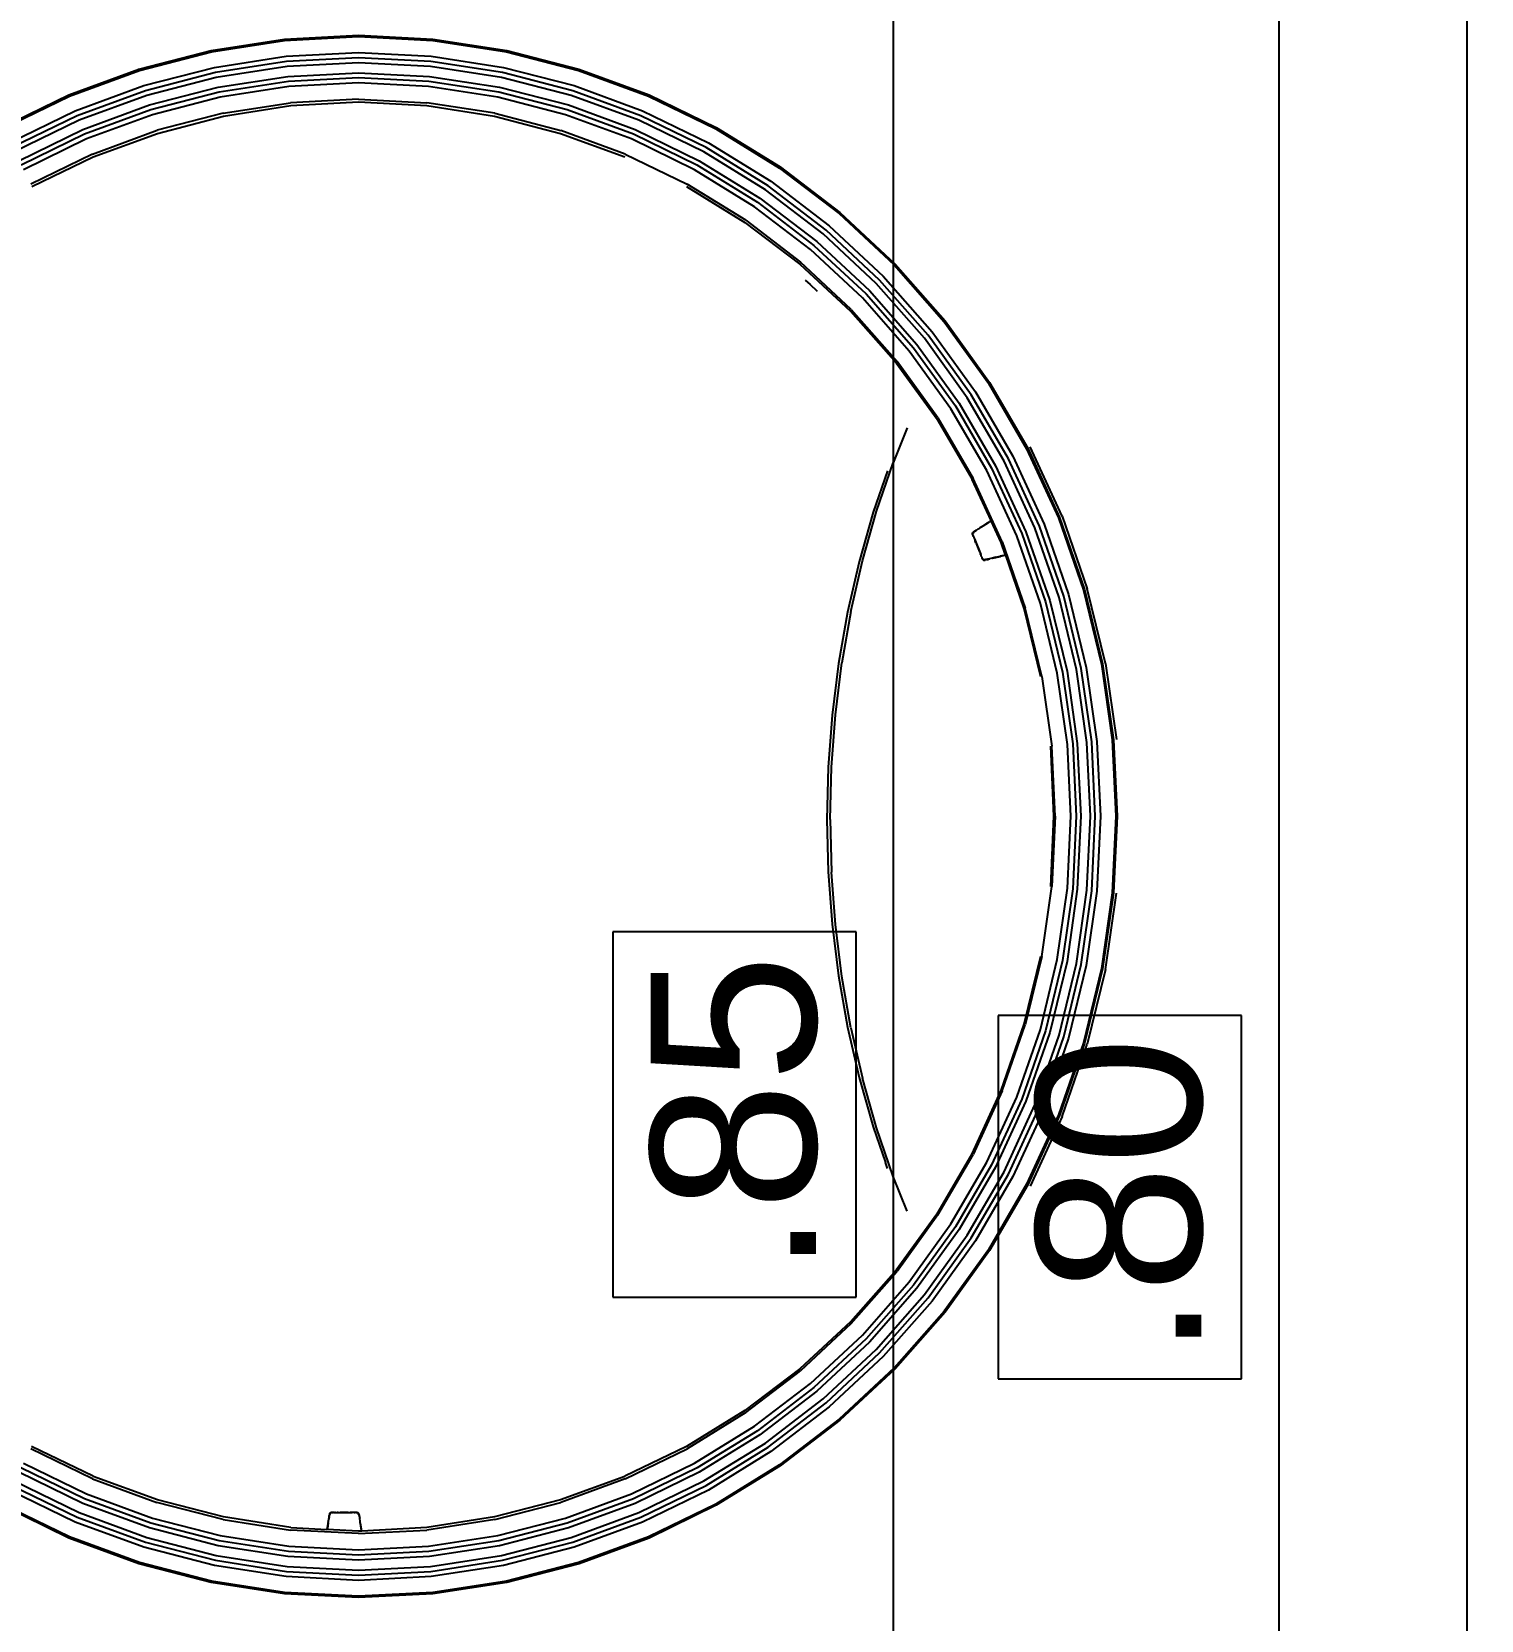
# Model space of a CAD drawing. Extents: x 41.9 to 126, y -21.3 to 38.1.
# Drawn here: x 98.614 to 100.367, y -14.591 to -12.669 of the extents above; entities that cross this region are included whole.
import ezdxf

# ---------------------------------------------------------------- set-up
doc = ezdxf.new("R2010")
doc.units = 0
doc.layers.get('Defpoints').update_dxf_attribs({"linetype": 'CONTINUOUS'})
for name, color, linetype in [('ARQUITETURA_R07', 8, 'CONTINUOUS'), ('LISTAGEM_TEXTO', 7, 'CONTINUOUS'), ('US_dimension', 7, 'CONTINUOUS')]:
    doc.layers.add(name, color=color, linetype=linetype)
doc.styles.add('ARIAL', font='arial.ttf')
doc.dimstyles.new('1_25 A.F', dxfattribs={"dimscale": 0, "dimtxt": 0.2, "dimasz": 0.1, "dimexe": 0.05, "dimexo": 0.05, "dimgap": -0.045, "dimtad": 1, "dimlfac": 0.25, "dimzin": 5, "dimdsep": 46, "dimtxsty": 'ARIAL', "dimcen": 0, "dimclrd": 256, "dimclre": 256, "dimclrt": 256, "dimadec": 0, "dimazin": 0, "dimtfac": 1, "dimtmove": 2, "dimatfit": 3, "dimfxl": 0.08, "dimtolj": 1, "dimtzin": 1, "dimlwd": -1, "dimlwe": -1, "dimarcsym": 0})

# ---------------------------------------------------------------- blocks, each defined once
blk = doc.blocks.new('VISTAS')
at = {"layer": 'ARQUITETURA_R07'}
for p, q in [((1.54261, -1.03386), (1.54261, -0.51876)), ((1.18509, -0.54333), (1.20749, -0.54216)), ((1.18513, -0.54373), (1.20749, -0.54257)), ((1.20749, -0.54216), (1.22999, -0.54333)), ((1.20749, -0.54257), (1.22996, -0.54373)), ((1.14113, -0.55239), (1.16293, -0.54675)), ((1.14125, -0.55278), (1.163, -0.54715)), ((1.16293, -0.54675), (1.18509, -0.54333)), ((1.163, -0.54715), (1.18513, -0.54373)), ((1.18559, -0.54852), (1.2075, -0.54738)), ((1.2075, -0.54738), (1.2295, -0.54852)), ((1.22996, -0.54373), (1.25223, -0.54715)), ((1.22999, -0.54333), (1.25231, -0.54676)), ((1.25223, -0.54715), (1.27403, -0.55278)), ((1.25231, -0.54676), (1.27414, -0.5524)), ((1.11995, -0.56019), (1.14113, -0.55239)), ((1.14104, -0.55215), (1.14107, -0.55214)), ((1.1426, -0.55739), (1.16391, -0.55188)), ((1.16391, -0.55188), (1.18559, -0.54852)), ((1.18574, -0.55012), (1.16422, -0.55345)), ((1.18589, -0.5516), (1.1645, -0.55491)), ((1.2075, -0.54899), (1.18574, -0.55012)), ((1.2075, -0.55048), (1.18589, -0.5516)), ((1.22935, -0.55012), (1.2075, -0.54899)), ((1.22921, -0.5516), (1.2075, -0.55048)), ((1.25074, -0.55491), (1.22921, -0.5516)), ((1.25102, -0.55346), (1.22935, -0.55012)), ((1.2295, -0.54852), (1.25132, -0.55188)), ((1.25132, -0.55188), (1.27268, -0.55739)), ((1.27414, -0.5524), (1.29532, -0.56019)), ((1.1201, -0.56057), (1.14125, -0.55278)), ((1.16422, -0.55345), (1.14305, -0.55893)), ((1.1645, -0.55491), (1.14347, -0.56035)), ((1.16507, -0.55787), (1.18617, -0.55461)), ((1.16535, -0.55931), (1.18631, -0.55607)), ((1.18617, -0.55461), (1.2075, -0.5535)), ((1.18631, -0.55607), (1.2075, -0.55497)), ((1.2075, -0.5566), (1.18647, -0.55769)), ((1.2075, -0.5535), (1.22892, -0.55461)), ((1.2075, -0.55497), (1.22878, -0.55607)), ((1.22863, -0.55769), (1.2075, -0.5566)), ((1.22878, -0.55607), (1.24989, -0.55931)), ((1.22892, -0.55461), (1.25016, -0.55788)), ((1.27181, -0.56036), (1.25074, -0.55491)), ((1.27223, -0.55893), (1.25102, -0.55346)), ((1.27403, -0.55278), (1.29517, -0.56057)), ((1.09962, -0.5701), (1.11995, -0.56019)), ((1.0998, -0.57045), (1.1201, -0.56057)), ((1.12188, -0.56502), (1.1426, -0.55739)), ((1.14305, -0.55893), (1.12248, -0.56651)), ((1.14347, -0.56035), (1.12303, -0.56788)), ((1.14432, -0.56325), (1.16507, -0.55787)), ((1.14473, -0.56465), (1.16535, -0.55931)), ((1.16566, -0.56091), (1.14519, -0.56621)), ((1.18647, -0.55769), (1.16566, -0.56091)), ((1.2075, -0.56152), (1.18694, -0.56259)), ((1.2075, -0.56152), (1.22816, -0.56259)), ((1.24958, -0.56091), (1.22863, -0.55769)), ((1.27009, -0.56621), (1.24958, -0.56091)), ((1.24989, -0.55931), (1.27055, -0.56465)), ((1.25016, -0.55788), (1.27096, -0.56325)), ((1.29224, -0.56788), (1.27181, -0.56036)), ((1.29279, -0.56651), (1.27223, -0.55893)), ((1.27268, -0.55739), (1.29339, -0.56502)), ((1.29517, -0.56057), (1.31547, -0.57045)), ((1.29532, -0.56019), (1.31565, -0.5701)), ((1.102, -0.5747), (1.12188, -0.56502)), ((1.12248, -0.56651), (1.10273, -0.57612)), ((1.12415, -0.57067), (1.14432, -0.56325)), ((1.12469, -0.57202), (1.14473, -0.56465)), ((1.14519, -0.56621), (1.1253, -0.57353)), ((1.16659, -0.56574), (1.14658, -0.57092)), ((1.14669, -0.57183), (1.16669, -0.56666)), ((1.16659, -0.56574), (1.18694, -0.56259)), ((1.16669, -0.56666), (1.187, -0.56343)), ((1.187, -0.56343), (1.2075, -0.5623)), ((1.2075, -0.5623), (1.2281, -0.56343)), ((1.2281, -0.56343), (1.24855, -0.56666)), ((1.24865, -0.56575), (1.22816, -0.56259)), ((1.24855, -0.56666), (1.2639, -0.57062)), ((1.24865, -0.56575), (1.2687, -0.57093)), ((1.28997, -0.57353), (1.27009, -0.56621)), ((1.27055, -0.56465), (1.29058, -0.57202)), ((1.27096, -0.56325), (1.29112, -0.57067)), ((1.31254, -0.57612), (1.29279, -0.56651)), ((1.29339, -0.56502), (1.31327, -0.5747)), ((1.12303, -0.56788), (1.10341, -0.57743)), ((1.10479, -0.5801), (1.12415, -0.57067)), ((1.12712, -0.57808), (1.14658, -0.57092)), ((1.2639, -0.57062), (1.26859, -0.57183)), ((1.28815, -0.57809), (1.2687, -0.57093)), ((1.29112, -0.57067), (1.31048, -0.5801)), ((1.31186, -0.57743), (1.29224, -0.56788)), ((1.31547, -0.57045), (1.33474, -0.58234)), ((1.31565, -0.5701), (1.33495, -0.582)), ((1.10546, -0.58139), (1.12469, -0.57202)), ((1.1253, -0.57353), (1.10621, -0.58283)), ((1.12724, -0.57893), (1.14669, -0.57183)), ((1.26859, -0.57183), (1.28804, -0.57893)), ((1.30907, -0.58283), (1.28997, -0.57353)), ((1.29058, -0.57202), (1.30981, -0.58139)), ((1.33128, -0.58768), (1.31254, -0.57612)), ((1.31327, -0.5747), (1.33214, -0.58634)), ((1.12712, -0.57808), (1.10845, -0.58718)), ((1.10875, -0.58786), (1.12724, -0.57893)), ((1.28815, -0.57809), (1.30682, -0.58718)), ((1.31048, -0.5801), (1.32885, -0.59143)), ((1.33048, -0.58892), (1.31186, -0.57743)), ((1.32718, -0.59401), (1.30907, -0.58283)), ((1.30981, -0.58139), (1.32807, -0.59265)), ((1.33474, -0.58234), (1.35278, -0.59611)), ((1.33495, -0.582), (1.35302, -0.5958)), ((1.30661, -0.5879), (1.32431, -0.59877)), ((1.32454, -0.59811), (1.30682, -0.58718)), ((1.34791, -0.60223), (1.33048, -0.58892)), ((1.34884, -0.60108), (1.33128, -0.58768)), ((1.33214, -0.58634), (1.34982, -0.59984)), ((1.34415, -0.60697), (1.32718, -0.59401)), ((1.32807, -0.59265), (1.34516, -0.6057)), ((1.32885, -0.59143), (1.34605, -0.60457)), ((1.32431, -0.59877), (1.34088, -0.61137)), ((1.32454, -0.59811), (1.34113, -0.61078)), ((1.34982, -0.59984), (1.36612, -0.61505)), ((1.35278, -0.59611), (1.36942, -0.61164)), ((1.35302, -0.5958), (1.36969, -0.61136)), ((1.34605, -0.60457), (1.36193, -0.61938)), ((1.364, -0.61724), (1.34791, -0.60223)), ((1.36503, -0.61618), (1.34884, -0.60108)), ((1.35981, -0.62157), (1.34415, -0.60697)), ((1.34516, -0.6057), (1.36094, -0.62041)), ((1.34088, -0.61137), (1.35619, -0.62558)), ((1.35645, -0.62506), (1.34113, -0.61078)), ((1.36942, -0.61164), (1.38451, -0.62878)), ((1.36969, -0.61136), (1.3848, -0.62853)), ((1.34254, -0.61622), (1.34398, -0.6175)), ((1.34623, -0.6197), (1.34398, -0.6175)), ((1.36193, -0.61938), (1.37632, -0.63573)), ((1.37858, -0.63381), (1.364, -0.61724)), ((1.37971, -0.63286), (1.36503, -0.61618)), ((1.36612, -0.61505), (1.3809, -0.63184)), ((1.374, -0.63769), (1.35981, -0.62157)), ((1.36094, -0.62041), (1.37524, -0.63665)), ((1.35619, -0.62558), (1.37006, -0.64127)), ((1.35645, -0.62506), (1.37032, -0.64082)), ((1.38451, -0.62878), (1.3979, -0.64736)), ((1.3848, -0.62853), (1.39822, -0.64714)), ((1.39152, -0.65177), (1.37858, -0.63381)), ((1.39274, -0.65093), (1.37971, -0.63286)), ((1.3809, -0.63184), (1.39402, -0.65004)), ((1.38659, -0.65517), (1.374, -0.63769)), ((1.37524, -0.63665), (1.38793, -0.65425)), ((1.37632, -0.63573), (1.38909, -0.65345)), ((1.37006, -0.64127), (1.38238, -0.65829)), ((1.38264, -0.65791), (1.37032, -0.64082)), ((1.3979, -0.64736), (1.40945, -0.66721)), ((1.39822, -0.64714), (1.40979, -0.66703)), ((1.40269, -0.67095), (1.39152, -0.65177)), ((1.40398, -0.67024), (1.39274, -0.65093)), ((1.39402, -0.65004), (1.40534, -0.66949)), ((1.38264, -0.65791), (1.39326, -0.67616)), ((1.39746, -0.67383), (1.38659, -0.65517)), ((1.38793, -0.65425), (1.39887, -0.67306)), ((1.38909, -0.65345), (1.4001, -0.67237)), ((1.37337, -0.66093), (1.3691, -0.67147)), ((1.38238, -0.65829), (1.39297, -0.67637)), ((1.40945, -0.66721), (1.41907, -0.68813)), ((1.40979, -0.66703), (1.41941, -0.68798)), ((1.42018, -0.68762), (1.41052, -0.66658)), ((1.36409, -0.68613), (1.3691, -0.67147)), ((1.4001, -0.67237), (1.40927, -0.69232)), ((1.41198, -0.69117), (1.40269, -0.67095)), ((1.41333, -0.69059), (1.40398, -0.67024)), ((1.40534, -0.66949), (1.41475, -0.68998)), ((1.36741, -0.67387), (1.36311, -0.68641)), ((1.39297, -0.67637), (1.39301, -0.67646)), ((1.39875, -0.68894), (1.39301, -0.67646)), ((1.4021, -0.69539), (1.39326, -0.67616)), ((1.4065, -0.69351), (1.39746, -0.67383)), ((1.39887, -0.67306), (1.40798, -0.69288)), ((1.36311, -0.68641), (1.35885, -0.70138)), ((1.35984, -0.70114), (1.36409, -0.68613)), ((1.39441, -0.69173), (1.39448, -0.69169)), ((1.39457, -0.69163), (1.39448, -0.69169)), ((1.39463, -0.6916), (1.39457, -0.69163)), ((1.39467, -0.69157), (1.39463, -0.6916)), ((1.39484, -0.69147), (1.39467, -0.69157)), ((1.39484, -0.69147), (1.39512, -0.69129)), ((1.39512, -0.69129), (1.39517, -0.69126)), ((1.39544, -0.69107), (1.39517, -0.69126)), ((1.39545, -0.69111), (1.39517, -0.69126)), ((1.39571, -0.69092), (1.39544, -0.69107)), ((1.39571, -0.69092), (1.39545, -0.69111)), ((1.39571, -0.69092), (1.3975, -0.68975)), ((1.39751, -0.68979), (1.39571, -0.69092)), ((1.39772, -0.68961), (1.3975, -0.68975)), ((1.39772, -0.68961), (1.39751, -0.68979)), ((1.39772, -0.68961), (1.39823, -0.68928)), ((1.39875, -0.68894), (1.39823, -0.68928)), ((1.39876, -0.68897), (1.39823, -0.68928)), ((1.39876, -0.68897), (1.39875, -0.68894)), ((1.40179, -0.69556), (1.39876, -0.68897)), ((1.41929, -0.71223), (1.41198, -0.69117)), ((1.42069, -0.7118), (1.41333, -0.69059)), ((1.41475, -0.68998), (1.42216, -0.71133)), ((1.41907, -0.68813), (1.42663, -0.70993)), ((1.41941, -0.68798), (1.42699, -0.70982)), ((1.42018, -0.68762), (1.42779, -0.70954)), ((1.3931, -0.69281), (1.39311, -0.69274)), ((1.3931, -0.69281), (1.39312, -0.69277)), ((1.3931, -0.69281), (1.39312, -0.69285)), ((1.39312, -0.69285), (1.3931, -0.69289)), ((1.39312, -0.69293), (1.3931, -0.69289)), ((1.39313, -0.69267), (1.39311, -0.69274)), ((1.39315, -0.69271), (1.39311, -0.69274)), ((1.39315, -0.69271), (1.39312, -0.69277)), ((1.39312, -0.69298), (1.39312, -0.69293)), ((1.39313, -0.69302), (1.39312, -0.69298)), ((1.39313, -0.69267), (1.39316, -0.69261)), ((1.39313, -0.69267), (1.39317, -0.69264)), ((1.39315, -0.69271), (1.39313, -0.69267)), ((1.39315, -0.6931), (1.39313, -0.69302)), ((1.39317, -0.69313), (1.39315, -0.6931)), ((1.3932, -0.69255), (1.39316, -0.69261)), ((1.39317, -0.69264), (1.39321, -0.69258)), ((1.39317, -0.69313), (1.39318, -0.69317)), ((1.39319, -0.69321), (1.39317, -0.69313)), ((1.39319, -0.69321), (1.39318, -0.69317)), ((1.39318, -0.69317), (1.3932, -0.69324)), ((1.39319, -0.69321), (1.3932, -0.69324)), ((1.39322, -0.69327), (1.39319, -0.69321)), ((1.3932, -0.69255), (1.39325, -0.69249)), ((1.39322, -0.69327), (1.3932, -0.69324)), ((1.39321, -0.69258), (1.39327, -0.69253)), ((1.39324, -0.69333), (1.39322, -0.69327)), ((1.39325, -0.69336), (1.39323, -0.6933)), ((1.39326, -0.69339), (1.39324, -0.69333)), ((1.39325, -0.69336), (1.39324, -0.69333)), ((1.39351, -0.69231), (1.39325, -0.69249)), ((1.39327, -0.69253), (1.39325, -0.69249)), ((1.39327, -0.69343), (1.39325, -0.69336)), ((1.39325, -0.69336), (1.39326, -0.69339)), ((1.39326, -0.69339), (1.39329, -0.69345)), ((1.39352, -0.69235), (1.39327, -0.69253)), ((1.39329, -0.69345), (1.39327, -0.69343)), ((1.39342, -0.69292), (1.39329, -0.69259)), ((1.3933, -0.69349), (1.39329, -0.69345)), ((1.39332, -0.69353), (1.3933, -0.69349)), ((1.39333, -0.69356), (1.39332, -0.69353)), ((1.39334, -0.6936), (1.39333, -0.69356)), ((1.39334, -0.6936), (1.39336, -0.69365)), ((1.39336, -0.69365), (1.39337, -0.69368)), ((1.39337, -0.69368), (1.39339, -0.69373)), ((1.39341, -0.69379), (1.39339, -0.69373)), ((1.3934, -0.69376), (1.39339, -0.69373)), ((1.39342, -0.69382), (1.3934, -0.69376)), ((1.3934, -0.69376), (1.39341, -0.69379)), ((1.39341, -0.69379), (1.39342, -0.69382)), ((1.39343, -0.69385), (1.39341, -0.69379)), ((1.39342, -0.69382), (1.39343, -0.69385)), ((1.39343, -0.69385), (1.39345, -0.69388)), ((1.39345, -0.69388), (1.39347, -0.69393)), ((1.39347, -0.69393), (1.39348, -0.69396)), ((1.39348, -0.69396), (1.3935, -0.69401)), ((1.3935, -0.69401), (1.39351, -0.69404)), ((1.39351, -0.69231), (1.39417, -0.69187)), ((1.39351, -0.69404), (1.39352, -0.69407)), ((1.39352, -0.69235), (1.39418, -0.69192)), ((1.39352, -0.69407), (1.39354, -0.69411)), ((1.39354, -0.69411), (1.39356, -0.69416)), ((1.39356, -0.69416), (1.39361, -0.69428)), ((1.39361, -0.69428), (1.39363, -0.69432)), ((1.39363, -0.69432), (1.39364, -0.69437)), ((1.39364, -0.69437), (1.39372, -0.69458)), ((1.39372, -0.69458), (1.39375, -0.69465)), ((1.39375, -0.69449), (1.39564, -0.6992)), ((1.39375, -0.69465), (1.39379, -0.69475)), ((1.39379, -0.69475), (1.39385, -0.69487)), ((1.39385, -0.69487), (1.39386, -0.69491)), ((1.39392, -0.69506), (1.39386, -0.69491)), ((1.39394, -0.6951), (1.39392, -0.69506)), ((1.39414, -0.69562), (1.39394, -0.6951)), ((1.39417, -0.69569), (1.39414, -0.69562)), ((1.39417, -0.69187), (1.3942, -0.69186)), ((1.39417, -0.69569), (1.39419, -0.69575)), ((1.3942, -0.69186), (1.39418, -0.69192)), ((1.39419, -0.69575), (1.39421, -0.69579)), ((1.3942, -0.69186), (1.39441, -0.69173)), ((1.39421, -0.69579), (1.39423, -0.69586)), ((1.39423, -0.69586), (1.39506, -0.69792)), ((1.40312, -0.69938), (1.40179, -0.69556)), ((1.4021, -0.69539), (1.40906, -0.71544)), ((1.41361, -0.71401), (1.4065, -0.69351)), ((1.40798, -0.69288), (1.41515, -0.71353)), ((1.40927, -0.69232), (1.41648, -0.71311)), ((1.35634, -0.71643), (1.35984, -0.70114)), ((1.39508, -0.69795), (1.39506, -0.69792)), ((1.39509, -0.698), (1.39508, -0.69795)), ((1.39511, -0.69804), (1.39509, -0.698)), ((1.39513, -0.69808), (1.39511, -0.69804)), ((1.39513, -0.69808), (1.39516, -0.69817)), ((1.39516, -0.69817), (1.39524, -0.69837)), ((1.39524, -0.69837), (1.39527, -0.69843)), ((1.39527, -0.69843), (1.39535, -0.69861)), ((1.39535, -0.69861), (1.39537, -0.69866)), ((1.39537, -0.69866), (1.39537, -0.69869)), ((1.39537, -0.69869), (1.39539, -0.69874)), ((1.39542, -0.69881), (1.39539, -0.69874)), ((1.39542, -0.69881), (1.39543, -0.69884)), ((1.39545, -0.69888), (1.39543, -0.69884)), ((1.39546, -0.69891), (1.39545, -0.69888)), ((1.39548, -0.69896), (1.39546, -0.69891)), ((1.3955, -0.699), (1.39548, -0.69896)), ((1.39553, -0.69909), (1.3955, -0.699)), ((1.39555, -0.69913), (1.39553, -0.69909)), ((1.39556, -0.69916), (1.39555, -0.69913)), ((1.39558, -0.6992), (1.39556, -0.69916)), ((1.39559, -0.69924), (1.39558, -0.6992)), ((1.39562, -0.69932), (1.39559, -0.69924)), ((1.39562, -0.69932), (1.39564, -0.69936)), ((1.39566, -0.69942), (1.39564, -0.69936)), ((1.39566, -0.69942), (1.39569, -0.69948)), ((1.39566, -0.69942), (1.39568, -0.69945)), ((1.39568, -0.69945), (1.39569, -0.69948)), ((1.39571, -0.69952), (1.39569, -0.69948)), ((1.39572, -0.69956), (1.39571, -0.69952)), ((1.39572, -0.69956), (1.39574, -0.69959)), ((1.39574, -0.69959), (1.39575, -0.69963)), ((1.39577, -0.69969), (1.39575, -0.69963)), ((1.39582, -0.69978), (1.39577, -0.69969)), ((1.39584, -0.69984), (1.39582, -0.69978)), ((1.39584, -0.69984), (1.39586, -0.69987)), ((1.39586, -0.69987), (1.39586, -0.6999)), ((1.39586, -0.6999), (1.39589, -0.69997)), ((1.39589, -0.69997), (1.39591, -0.7)), ((1.39591, -0.7), (1.39592, -0.70004)), ((1.39592, -0.70004), (1.39594, -0.70008)), ((1.39594, -0.70008), (1.39597, -0.70015)), ((1.39596, -0.70012), (1.39594, -0.70008)), ((1.39596, -0.70012), (1.39597, -0.70015)), ((1.39597, -0.70015), (1.39599, -0.70019)), ((1.39599, -0.70019), (1.396, -0.70022)), ((1.39602, -0.70028), (1.396, -0.70022)), ((1.39603, -0.70032), (1.39602, -0.70028)), ((1.39602, -0.70028), (1.39605, -0.70035)), ((1.39607, -0.70037), (1.39603, -0.70032)), ((1.39607, -0.70037), (1.39605, -0.70035)), ((1.39607, -0.70037), (1.39608, -0.70043)), ((1.39607, -0.70037), (1.39608, -0.7004)), ((1.39608, -0.70043), (1.39608, -0.7004)), ((1.39608, -0.70043), (1.3961, -0.70045)), ((1.39608, -0.70043), (1.39612, -0.7005)), ((1.3961, -0.70045), (1.39612, -0.7005)), ((1.39612, -0.7005), (1.39613, -0.70053)), ((1.39612, -0.7005), (1.39614, -0.70056)), ((1.39614, -0.70056), (1.39613, -0.70053)), ((1.39617, -0.70059), (1.39613, -0.70053)), ((1.39614, -0.70056), (1.39617, -0.70059)), ((1.39617, -0.70059), (1.39619, -0.70065)), ((1.39617, -0.70059), (1.39618, -0.70062)), ((1.39619, -0.70065), (1.39618, -0.70062)), ((1.39622, -0.70067), (1.39618, -0.70062)), ((1.39619, -0.70065), (1.39623, -0.7007)), ((1.39627, -0.70072), (1.39622, -0.70067)), ((1.39629, -0.70075), (1.39623, -0.7007)), ((1.39623, -0.7007), (1.39625, -0.70074)), ((1.39623, -0.7007), (1.39627, -0.70072)), ((1.3963, -0.70079), (1.39625, -0.70074)), ((1.39629, -0.70075), (1.39625, -0.70074)), ((1.39627, -0.70072), (1.39632, -0.70076)), ((1.39629, -0.70075), (1.39634, -0.70078)), ((1.39632, -0.70076), (1.39629, -0.70075)), ((1.39629, -0.70075), (1.3963, -0.70079)), ((1.3963, -0.70079), (1.39635, -0.70081)), ((1.39635, -0.70081), (1.39632, -0.70076)), ((1.39634, -0.70078), (1.39636, -0.70084)), ((1.39639, -0.7008), (1.39635, -0.70081)), ((1.3964, -0.70083), (1.39635, -0.70081)), ((1.39635, -0.70081), (1.39636, -0.70084)), ((1.39636, -0.70084), (1.3964, -0.70083)), ((1.39642, -0.70087), (1.39636, -0.70084)), ((1.39645, -0.70083), (1.39639, -0.7008)), ((1.3964, -0.70083), (1.39647, -0.70086)), ((1.39642, -0.70087), (1.39647, -0.70086)), ((1.39642, -0.70087), (1.39648, -0.70089)), ((1.39652, -0.70084), (1.39645, -0.70083)), ((1.39654, -0.70087), (1.39647, -0.70086)), ((1.39655, -0.70091), (1.39648, -0.70089)), ((1.39659, -0.70082), (1.3965, -0.70061)), ((1.3966, -0.70084), (1.39652, -0.70084)), ((1.39654, -0.70087), (1.3966, -0.70084)), ((1.39654, -0.70087), (1.39661, -0.70088)), ((1.39655, -0.70091), (1.39663, -0.70092)), ((1.39664, -0.70087), (1.3966, -0.70084)), ((1.39664, -0.70087), (1.39661, -0.70088)), ((1.39663, -0.70092), (1.39693, -0.70086)), ((1.39681, -0.70082), (1.39664, -0.70087)), ((1.3969, -0.70079), (1.39681, -0.70082)), ((1.39692, -0.70082), (1.39681, -0.70082)), ((1.39692, -0.70082), (1.39698, -0.70082)), ((1.39693, -0.70086), (1.39692, -0.70082)), ((1.39693, -0.70086), (1.39698, -0.70082)), ((1.39698, -0.70082), (1.39735, -0.70073)), ((1.39735, -0.70073), (1.39705, -0.70075)), ((1.39753, -0.70068), (1.39735, -0.70073)), ((1.39767, -0.70061), (1.39753, -0.70068)), ((1.39753, -0.70068), (1.39768, -0.70065)), ((1.39753, -0.70068), (1.3977, -0.70068)), ((1.3982, -0.70052), (1.39768, -0.70065)), ((1.3977, -0.70068), (1.3982, -0.70052)), ((1.39906, -0.70032), (1.3982, -0.70052)), ((1.39914, -0.70031), (1.39906, -0.70032)), ((1.39915, -0.70033), (1.39906, -0.70032)), ((1.40018, -0.70003), (1.39912, -0.70028)), ((1.39914, -0.70031), (1.40018, -0.70003)), ((1.39915, -0.70033), (1.40152, -0.69977)), ((1.40018, -0.70003), (1.4015, -0.69974)), ((1.40312, -0.69938), (1.4015, -0.69974)), ((1.40313, -0.69941), (1.40152, -0.69977)), ((1.40313, -0.69941), (1.40312, -0.69938)), ((1.40874, -0.71556), (1.40313, -0.69941)), ((1.35885, -0.70138), (1.35535, -0.71663)), ((1.42663, -0.70993), (1.43208, -0.73238)), ((1.42699, -0.70982), (1.43245, -0.7323)), ((1.43328, -0.73212), (1.42779, -0.70954)), ((1.41372, -0.73616), (1.40874, -0.71556)), ((1.41406, -0.73608), (1.40906, -0.71544)), ((1.41873, -0.73512), (1.41361, -0.71401)), ((1.41515, -0.71353), (1.42031, -0.7348)), ((1.41648, -0.71311), (1.42168, -0.73451)), ((1.42455, -0.73392), (1.41929, -0.71223)), ((1.42599, -0.73363), (1.42069, -0.7118)), ((1.42216, -0.71133), (1.4275, -0.73332)), ((1.35535, -0.71663), (1.35262, -0.73211)), ((1.35634, -0.71643), (1.35361, -0.73196)), ((1.35262, -0.73211), (1.35066, -0.74776)), ((1.35165, -0.74766), (1.35361, -0.73196)), ((1.42031, -0.7348), (1.4234, -0.75646)), ((1.42168, -0.73451), (1.42479, -0.75632)), ((1.42771, -0.75602), (1.42455, -0.73392)), ((1.42916, -0.75588), (1.42599, -0.73363)), ((1.4275, -0.73332), (1.4307, -0.75572)), ((1.43208, -0.73238), (1.43534, -0.75525)), ((1.43245, -0.7323), (1.43572, -0.75521)), ((1.43328, -0.73212), (1.43659, -0.75511)), ((1.41406, -0.73608), (1.41706, -0.7571)), ((1.4218, -0.75662), (1.41873, -0.73512)), ((1.35066, -0.74776), (1.34948, -0.76353)), ((1.35048, -0.76348), (1.35165, -0.74766)), ((1.41664, -0.75716), (1.41757, -0.77836)), ((1.41806, -0.77835), (1.41706, -0.7571)), ((1.42282, -0.77834), (1.4218, -0.75662)), ((1.4234, -0.75646), (1.42443, -0.77835)), ((1.42479, -0.75632), (1.42583, -0.77834)), ((1.42876, -0.77834), (1.42771, -0.75602)), ((1.43022, -0.77835), (1.42916, -0.75588)), ((1.4307, -0.75572), (1.43176, -0.77834)), ((1.43534, -0.75525), (1.43643, -0.77834)), ((1.43572, -0.75521), (1.43681, -0.77834)), ((1.34948, -0.76353), (1.34909, -0.77936)), ((1.35009, -0.77936), (1.35048, -0.76348)), ((1.34909, -0.77936), (1.34948, -0.79519)), ((1.35009, -0.77936), (1.35048, -0.79524)), ((1.41757, -0.77836), (1.41664, -0.79961)), ((1.41806, -0.77835), (1.41706, -0.79963)), ((1.4218, -0.80011), (1.42282, -0.77834)), ((1.42443, -0.77835), (1.4234, -0.80027)), ((1.42583, -0.77834), (1.42479, -0.80041)), ((1.42771, -0.8007), (1.42876, -0.77834)), ((1.42916, -0.80085), (1.43022, -0.77835)), ((1.43176, -0.77834), (1.43069, -0.80101)), ((1.43643, -0.77834), (1.43534, -0.80148)), ((1.43681, -0.77834), (1.43572, -0.80151)), ((1.34948, -0.79519), (1.35066, -0.81096)), ((1.35165, -0.81106), (1.35048, -0.79524)), ((1.41406, -0.82071), (1.41706, -0.79963)), ((1.41873, -0.82167), (1.4218, -0.80011)), ((1.4234, -0.80027), (1.42031, -0.82199)), ((1.42479, -0.80041), (1.42167, -0.82227)), ((1.42455, -0.82286), (1.42771, -0.8007)), ((1.42599, -0.82316), (1.42916, -0.80085)), ((1.43069, -0.80101), (1.4275, -0.82346)), ((1.43534, -0.80148), (1.43208, -0.8244)), ((1.43572, -0.80151), (1.43245, -0.82448)), ((1.43327, -0.82465), (1.43659, -0.8016)), ((1.35066, -0.81096), (1.35262, -0.82662)), ((1.35361, -0.82676), (1.35165, -0.81106)), ((1.40873, -0.84125), (1.41372, -0.82064)), ((1.41406, -0.82071), (1.40906, -0.84137)), ((1.41361, -0.84279), (1.41873, -0.82167)), ((1.42031, -0.82199), (1.41515, -0.84328)), ((1.42167, -0.82227), (1.41648, -0.84369)), ((1.41929, -0.84457), (1.42455, -0.82286)), ((1.42069, -0.84501), (1.42599, -0.82316)), ((1.4275, -0.82346), (1.42216, -0.84547)), ((1.43208, -0.8244), (1.42663, -0.84687)), ((1.43245, -0.82448), (1.42699, -0.84698)), ((1.43327, -0.82465), (1.42779, -0.84724)), ((1.35262, -0.82662), (1.35535, -0.8421)), ((1.35634, -0.84229), (1.35361, -0.82676)), ((1.35535, -0.8421), (1.35885, -0.85735)), ((1.35634, -0.84229), (1.35984, -0.85759)), ((1.40179, -0.86125), (1.40873, -0.84125)), ((1.4021, -0.86141), (1.40906, -0.84137)), ((1.4065, -0.86329), (1.41361, -0.84279)), ((1.41515, -0.84328), (1.40798, -0.86393)), ((1.41648, -0.84369), (1.40927, -0.86448)), ((1.41198, -0.86563), (1.41929, -0.84457)), ((1.41333, -0.86621), (1.42069, -0.84501)), ((1.42216, -0.84547), (1.41475, -0.86682)), ((1.42663, -0.84687), (1.41907, -0.86866)), ((1.42699, -0.84698), (1.41941, -0.86881)), ((1.42018, -0.86916), (1.42779, -0.84724)), ((1.35885, -0.85735), (1.36311, -0.87231)), ((1.36409, -0.87259), (1.35984, -0.85759)), ((1.39297, -0.88044), (1.40179, -0.86125)), ((1.4021, -0.86141), (1.39326, -0.88064)), ((1.39746, -0.88296), (1.4065, -0.86329)), ((1.40798, -0.86393), (1.39887, -0.88375)), ((1.40927, -0.86448), (1.4001, -0.88442)), ((1.40269, -0.88585), (1.41198, -0.86563)), ((1.40398, -0.88656), (1.41333, -0.86621)), ((1.41475, -0.86682), (1.40534, -0.88731)), ((1.41907, -0.86866), (1.40945, -0.88958)), ((1.41941, -0.86881), (1.40979, -0.88977)), ((1.42018, -0.86916), (1.41052, -0.8902)), ((1.36311, -0.87231), (1.36677, -0.88302)), ((1.3691, -0.88725), (1.36409, -0.87259)), ((1.36742, -0.88487), (1.36677, -0.88302)), ((1.38238, -0.89855), (1.39297, -0.88044)), ((1.38264, -0.89889), (1.39326, -0.88064)), ((1.38659, -0.90163), (1.39746, -0.88296)), ((1.39887, -0.88375), (1.38793, -0.90255)), ((1.37337, -0.89781), (1.3691, -0.88725)), ((1.4001, -0.88442), (1.38909, -0.90335)), ((1.39153, -0.90503), (1.40269, -0.88585)), ((1.39274, -0.90587), (1.40398, -0.88656)), ((1.40534, -0.88731), (1.39402, -0.90675)), ((1.40945, -0.88958), (1.3979, -0.90943)), ((1.40979, -0.88977), (1.39822, -0.90965)), ((1.40984, -0.89012), (1.40983, -0.89015)), ((1.38235, -0.89865), (1.37006, -0.91556)), ((1.38264, -0.89889), (1.37032, -0.91598)), ((1.374, -0.9191), (1.38659, -0.90163)), ((1.38793, -0.90255), (1.37524, -0.92015)), ((1.38238, -0.89855), (1.38235, -0.89865)), ((1.38909, -0.90335), (1.37632, -0.92107)), ((1.37859, -0.92299), (1.39153, -0.90503)), ((1.37971, -0.92394), (1.39274, -0.90587)), ((1.39402, -0.90675), (1.3809, -0.92495)), ((1.3979, -0.90943), (1.38451, -0.92801)), ((1.39822, -0.90965), (1.38481, -0.92826)), ((1.37006, -0.91556), (1.35619, -0.93125)), ((1.35645, -0.93174), (1.37032, -0.91598)), ((1.35981, -0.93522), (1.374, -0.9191)), ((1.37524, -0.92015), (1.36094, -0.93639)), ((1.37632, -0.92107), (1.36193, -0.93741)), ((1.364, -0.93955), (1.37859, -0.92299)), ((1.36503, -0.94062), (1.37971, -0.92394)), ((1.3809, -0.92495), (1.36613, -0.94174)), ((1.35619, -0.93125), (1.34088, -0.94546)), ((1.35645, -0.93174), (1.34114, -0.94602)), ((1.38451, -0.92801), (1.36943, -0.94515)), ((1.38481, -0.92826), (1.36969, -0.94543)), ((1.34415, -0.94983), (1.35981, -0.93522)), ((1.36094, -0.93639), (1.34516, -0.9511)), ((1.36193, -0.93741), (1.34606, -0.95222)), ((1.34791, -0.95456), (1.364, -0.93955)), ((1.34884, -0.95572), (1.36503, -0.94062)), ((1.34088, -0.94546), (1.32431, -0.95806)), ((1.32454, -0.95869), (1.34114, -0.94602)), ((1.36613, -0.94174), (1.34982, -0.95695)), ((1.36943, -0.94515), (1.35278, -0.96068)), ((1.36969, -0.94543), (1.35302, -0.96099)), ((1.32719, -0.96279), (1.34415, -0.94983)), ((1.34516, -0.9511), (1.32807, -0.96415)), ((1.34606, -0.95222), (1.32885, -0.96536)), ((1.33048, -0.96788), (1.34791, -0.95456)), ((1.33129, -0.96912), (1.34884, -0.95572)), ((1.32431, -0.95806), (1.30661, -0.96893)), ((1.32454, -0.95869), (1.30683, -0.96962)), ((1.34982, -0.95695), (1.33215, -0.97045)), ((1.35278, -0.96068), (1.33474, -0.97446)), ((1.30907, -0.97396), (1.32719, -0.96279)), ((1.32807, -0.96415), (1.30982, -0.97541)), ((1.32885, -0.96536), (1.31048, -0.97669)), ((1.35302, -0.96099), (1.33495, -0.97479)), ((1.12712, -0.97871), (1.10845, -0.96962)), ((1.12723, -0.97793), (1.10866, -0.96893)), ((1.30661, -0.96893), (1.28804, -0.97793)), ((1.28815, -0.97871), (1.30683, -0.96962)), ((1.31186, -0.97936), (1.33048, -0.96788)), ((1.31254, -0.98068), (1.33129, -0.96912)), ((1.1062, -0.97396), (1.1253, -0.98326)), ((1.28997, -0.98326), (1.30907, -0.97396)), ((1.33215, -0.97045), (1.31328, -0.98209)), ((1.33474, -0.97446), (1.31547, -0.98634)), ((1.33495, -0.97479), (1.31565, -0.9867)), ((1.10341, -0.97936), (1.12303, -0.98892)), ((1.12415, -0.98612), (1.10479, -0.97669)), ((1.12469, -0.98478), (1.10545, -0.97541)), ((1.12712, -0.97871), (1.14657, -0.98587)), ((1.1273, -0.97797), (1.12723, -0.97793)), ((1.14669, -0.98502), (1.1273, -0.97797)), ((1.28798, -0.97796), (1.26859, -0.98503)), ((1.28815, -0.97871), (1.2687, -0.98587)), ((1.28798, -0.97796), (1.28804, -0.97793)), ((1.30982, -0.97541), (1.29058, -0.98478)), ((1.31048, -0.97669), (1.29112, -0.98612)), ((1.29224, -0.98892), (1.31186, -0.97936)), ((1.12188, -0.99178), (1.102, -0.98209)), ((1.10273, -0.98068), (1.12248, -0.99029)), ((1.1253, -0.98326), (1.14519, -0.99059)), ((1.27009, -0.99058), (1.28997, -0.98326)), ((1.2928, -0.99029), (1.31254, -0.98068)), ((1.31328, -0.98209), (1.29339, -0.99178)), ((1.11995, -0.9966), (1.09962, -0.9867)), ((1.1201, -0.99623), (1.0998, -0.98634)), ((1.12303, -0.98892), (1.14347, -0.99644)), ((1.14432, -0.99355), (1.12415, -0.98612)), ((1.14473, -0.99215), (1.12469, -0.98478)), ((1.16659, -0.99105), (1.14657, -0.98587)), ((1.16669, -0.99019), (1.14669, -0.98502)), ((1.19876, -0.98924), (1.19869, -0.98956)), ((1.19874, -0.98956), (1.19877, -0.98945)), ((1.19879, -0.98918), (1.19876, -0.98924)), ((1.1988, -0.98927), (1.19876, -0.98924)), ((1.19877, -0.98945), (1.1988, -0.98927)), ((1.19877, -0.98956), (1.19877, -0.98945)), ((1.19883, -0.98918), (1.19879, -0.98924)), ((1.19879, -0.98918), (1.19883, -0.98918)), ((1.1988, -0.98927), (1.19879, -0.98924)), ((1.1988, -0.98927), (1.19883, -0.98924)), ((1.19888, -0.98906), (1.19883, -0.98912)), ((1.19883, -0.98918), (1.19887, -0.98911)), ((1.19883, -0.98918), (1.19883, -0.98912)), ((1.19883, -0.98924), (1.19886, -0.98918)), ((1.19883, -0.98918), (1.19883, -0.98924)), ((1.19886, -0.98918), (1.1989, -0.98911)), ((1.19886, -0.98924), (1.19908, -0.98924)), ((1.19892, -0.98906), (1.19887, -0.98911)), ((1.19888, -0.98906), (1.19893, -0.98902)), ((1.19888, -0.98906), (1.19892, -0.98906)), ((1.1989, -0.98911), (1.19895, -0.98906)), ((1.19892, -0.98906), (1.19896, -0.98902)), ((1.19895, -0.98906), (1.19892, -0.98906)), ((1.19896, -0.98902), (1.19893, -0.98902)), ((1.19895, -0.98906), (1.199, -0.98902)), ((1.199, -0.98898), (1.19896, -0.98902)), ((1.199, -0.98902), (1.19896, -0.98902)), ((1.199, -0.98898), (1.19906, -0.98895)), ((1.199, -0.98902), (1.19906, -0.98898)), ((1.19903, -0.98898), (1.199, -0.98902)), ((1.19903, -0.98898), (1.1991, -0.98895)), ((1.19903, -0.98898), (1.19906, -0.98895)), ((1.19906, -0.98898), (1.19913, -0.98895)), ((1.19913, -0.98895), (1.19906, -0.98895)), ((1.1991, -0.98895), (1.19906, -0.98895)), ((1.19916, -0.98893), (1.1991, -0.98895)), ((1.1991, -0.98895), (1.19913, -0.98895)), ((1.19913, -0.98895), (1.19919, -0.98893)), ((1.19916, -0.98893), (1.19923, -0.98893)), ((1.19923, -0.98893), (1.19919, -0.98893)), ((1.19923, -0.98893), (1.1993, -0.98892)), ((1.19927, -0.98892), (1.19923, -0.98893)), ((1.19927, -0.98892), (1.1993, -0.98892)), ((1.19933, -0.98892), (1.19927, -0.98892)), ((1.19933, -0.98892), (1.1993, -0.98892)), ((1.1994, -0.98891), (1.19933, -0.98892)), ((1.19937, -0.98892), (1.19933, -0.98892)), ((1.1994, -0.98891), (1.19937, -0.98892)), ((1.19943, -0.98892), (1.19937, -0.98892)), ((1.19946, -0.98892), (1.1994, -0.98891)), ((1.19946, -0.98892), (1.19943, -0.98892)), ((1.19946, -0.98892), (1.19952, -0.98891)), ((1.19949, -0.98891), (1.19946, -0.98892)), ((1.19956, -0.98891), (1.19949, -0.98891)), ((1.19952, -0.98891), (1.19956, -0.98891)), ((1.19959, -0.98891), (1.19952, -0.98891)), ((1.19956, -0.98891), (1.19962, -0.98891)), ((1.19956, -0.98891), (1.19959, -0.98891)), ((1.19962, -0.98891), (1.19959, -0.98891)), ((1.19965, -0.98891), (1.19962, -0.98891)), ((1.19965, -0.98891), (1.19973, -0.98891)), ((1.1997, -0.98891), (1.19965, -0.98891)), ((1.19977, -0.98891), (1.1997, -0.98891)), ((1.1997, -0.98891), (1.19973, -0.98891)), ((1.19973, -0.98891), (1.19977, -0.98891)), ((1.19981, -0.98891), (1.19977, -0.98891)), ((1.19985, -0.98891), (1.19981, -0.98891)), ((1.19989, -0.9889), (1.19985, -0.98891)), ((1.19996, -0.9889), (1.19989, -0.9889)), ((1.19999, -0.98891), (1.19989, -0.9889)), ((1.19996, -0.9889), (1.20003, -0.9889)), ((1.20003, -0.9889), (1.19999, -0.98891)), ((1.20003, -0.9889), (1.20007, -0.9889)), ((1.20007, -0.9889), (1.2001, -0.9889)), ((1.2001, -0.9889), (1.20014, -0.9889)), ((1.20014, -0.9889), (1.20018, -0.9889)), ((1.20014, -0.9889), (1.20021, -0.9889)), ((1.20018, -0.9889), (1.20021, -0.9889)), ((1.20021, -0.9889), (1.20028, -0.9889)), ((1.20021, -0.9889), (1.20024, -0.9889)), ((1.20024, -0.9889), (1.20028, -0.9889)), ((1.20036, -0.9889), (1.20028, -0.9889)), ((1.20028, -0.9889), (1.20032, -0.9889)), ((1.20032, -0.9889), (1.20036, -0.9889)), ((1.20043, -0.9889), (1.20036, -0.9889)), ((1.20036, -0.9889), (1.20041, -0.9889)), ((1.20047, -0.9889), (1.20041, -0.9889)), ((1.20041, -0.9889), (1.20043, -0.9889)), ((1.20047, -0.9889), (1.20043, -0.9889)), ((1.20053, -0.9889), (1.20047, -0.9889)), ((1.20053, -0.9889), (1.20057, -0.9889)), ((1.20057, -0.9889), (1.20065, -0.9889)), ((1.20065, -0.9889), (1.20069, -0.9889)), ((1.20562, -0.98895), (1.20067, -0.98895)), ((1.20069, -0.9889), (1.20074, -0.9889)), ((1.20074, -0.9889), (1.20077, -0.9889)), ((1.20077, -0.9889), (1.20081, -0.9889)), ((1.20081, -0.9889), (1.2009, -0.9889)), ((1.2009, -0.9889), (1.20095, -0.9889)), ((1.20095, -0.9889), (1.20103, -0.9889)), ((1.20103, -0.9889), (1.20108, -0.9889)), ((1.20111, -0.9889), (1.20108, -0.9889)), ((1.20111, -0.9889), (1.20118, -0.9889)), ((1.20123, -0.9889), (1.20118, -0.9889)), ((1.20118, -0.9889), (1.20121, -0.9889)), ((1.20121, -0.9889), (1.20126, -0.98891)), ((1.20123, -0.9889), (1.20121, -0.9889)), ((1.20126, -0.98891), (1.20123, -0.9889)), ((1.20132, -0.98891), (1.20126, -0.98891)), ((1.20132, -0.98891), (1.20153, -0.9889)), ((1.20153, -0.9889), (1.2016, -0.9889)), ((1.2016, -0.9889), (1.20178, -0.9889)), ((1.20178, -0.9889), (1.20188, -0.9889)), ((1.20188, -0.9889), (1.20191, -0.9889)), ((1.20191, -0.9889), (1.20196, -0.9889)), ((1.20201, -0.9889), (1.20196, -0.9889)), ((1.20201, -0.9889), (1.20204, -0.9889)), ((1.2021, -0.9889), (1.20204, -0.9889)), ((1.20204, -0.9889), (1.20207, -0.9889)), ((1.20207, -0.9889), (1.2021, -0.9889)), ((1.20214, -0.9889), (1.20207, -0.9889)), ((1.20214, -0.9889), (1.2021, -0.9889)), ((1.2042, -0.9889), (1.20214, -0.9889)), ((1.2042, -0.9889), (1.20428, -0.9889)), ((1.20435, -0.9889), (1.20428, -0.9889)), ((1.20428, -0.9889), (1.20432, -0.9889)), ((1.20438, -0.9889), (1.20432, -0.9889)), ((1.20438, -0.9889), (1.20435, -0.9889)), ((1.20438, -0.9889), (1.20446, -0.9889)), ((1.20446, -0.9889), (1.20499, -0.98891)), ((1.20504, -0.9889), (1.20499, -0.98891)), ((1.20504, -0.9889), (1.2052, -0.9889)), ((1.20523, -0.9889), (1.2052, -0.9889)), ((1.20537, -0.9889), (1.20523, -0.9889)), ((1.20547, -0.9889), (1.20537, -0.9889)), ((1.20555, -0.9889), (1.20547, -0.9889)), ((1.20577, -0.9889), (1.20555, -0.9889)), ((1.20582, -0.9889), (1.20577, -0.9889)), ((1.20585, -0.9889), (1.20582, -0.9889)), ((1.20598, -0.9889), (1.20585, -0.9889)), ((1.20603, -0.9889), (1.20598, -0.9889)), ((1.20607, -0.9889), (1.20603, -0.9889)), ((1.20611, -0.9889), (1.20607, -0.9889)), ((1.20614, -0.9889), (1.20611, -0.9889)), ((1.20614, -0.9889), (1.20627, -0.9889)), ((1.20631, -0.9889), (1.20627, -0.9889)), ((1.20634, -0.9889), (1.20627, -0.9889)), ((1.20631, -0.9889), (1.20637, -0.9889)), ((1.20634, -0.9889), (1.20641, -0.9889)), ((1.20634, -0.9889), (1.20637, -0.9889)), ((1.20637, -0.9889), (1.20644, -0.9889)), ((1.20641, -0.9889), (1.20637, -0.9889)), ((1.20641, -0.9889), (1.20644, -0.9889)), ((1.20649, -0.98891), (1.20644, -0.9889)), ((1.20652, -0.98891), (1.20649, -0.98891)), ((1.20657, -0.98891), (1.20652, -0.98891)), ((1.20657, -0.98891), (1.20661, -0.98891)), ((1.20669, -0.98891), (1.20661, -0.98891)), ((1.20665, -0.98891), (1.20661, -0.98891)), ((1.20672, -0.98891), (1.20665, -0.98891)), ((1.20672, -0.98891), (1.20669, -0.98891)), ((1.20678, -0.98891), (1.20672, -0.98891)), ((1.20685, -0.98891), (1.20678, -0.98891)), ((1.20678, -0.98891), (1.20682, -0.98891)), ((1.20682, -0.98891), (1.20688, -0.98891)), ((1.20691, -0.98892), (1.20685, -0.98891)), ((1.20695, -0.98892), (1.20688, -0.98891)), ((1.20688, -0.98891), (1.20691, -0.98892)), ((1.20691, -0.98892), (1.20695, -0.98892)), ((1.20699, -0.98892), (1.20695, -0.98892)), ((1.20695, -0.98892), (1.20702, -0.98892)), ((1.20699, -0.98892), (1.20702, -0.98892)), ((1.20699, -0.98892), (1.20705, -0.98892)), ((1.20705, -0.98892), (1.20702, -0.98892)), ((1.20705, -0.98892), (1.20708, -0.98892)), ((1.20708, -0.98892), (1.20714, -0.98893)), ((1.20714, -0.98893), (1.20717, -0.98893)), ((1.20714, -0.98924), (1.20749, -0.98924)), ((1.20717, -0.98893), (1.20721, -0.98894)), ((1.20721, -0.98894), (1.20727, -0.98895)), ((1.20727, -0.98895), (1.20733, -0.98898)), ((1.20727, -0.98895), (1.2073, -0.98895)), ((1.20737, -0.98898), (1.2073, -0.98895)), ((1.20733, -0.98898), (1.2074, -0.98902)), ((1.20733, -0.98898), (1.20737, -0.98898)), ((1.20737, -0.98898), (1.20742, -0.98902)), ((1.2074, -0.98902), (1.20745, -0.98906)), ((1.20748, -0.98906), (1.20742, -0.98902)), ((1.20745, -0.98906), (1.2075, -0.98911)), ((1.20748, -0.98906), (1.20753, -0.98912)), ((1.2075, -0.98911), (1.20754, -0.98918)), ((1.20757, -0.98918), (1.20753, -0.98912)), ((1.20754, -0.98918), (1.20756, -0.98924)), ((1.20762, -0.98956), (1.20756, -0.98924)), ((1.20757, -0.98918), (1.2076, -0.98924)), ((1.20766, -0.98956), (1.2076, -0.98924)), ((1.26859, -0.98503), (1.24855, -0.9902)), ((1.24865, -0.99105), (1.2687, -0.98587)), ((1.29058, -0.98478), (1.27055, -0.99215)), ((1.29112, -0.98612), (1.27096, -0.99355)), ((1.27181, -0.99644), (1.29224, -0.98892)), ((1.31547, -0.98634), (1.29518, -0.99623)), ((1.31565, -0.9867), (1.29532, -0.9966)), ((1.1426, -0.9994), (1.12188, -0.99178)), ((1.12248, -0.99029), (1.14305, -0.99787)), ((1.16507, -0.99892), (1.14432, -0.99355)), ((1.16535, -0.99749), (1.14473, -0.99215)), ((1.14519, -0.99059), (1.16566, -0.99588)), ((1.16659, -0.99105), (1.18694, -0.99421)), ((1.187, -0.99344), (1.16669, -0.99019)), ((1.2075, -0.99527), (1.18694, -0.99421)), ((1.187, -0.99344), (1.19796, -0.99403)), ((1.19832, -0.99187), (1.19796, -0.99403)), ((1.19799, -0.99403), (1.19796, -0.99403)), ((1.19819, -0.993), (1.19799, -0.99403)), ((1.2075, -0.99455), (1.19799, -0.99403)), ((1.19819, -0.993), (1.19838, -0.99187)), ((1.19835, -0.99187), (1.19819, -0.993)), ((1.19832, -0.99187), (1.1985, -0.99092)), ((1.19835, -0.99187), (1.1985, -0.99092)), ((1.1985, -0.99092), (1.19859, -0.99035)), ((1.19856, -0.99035), (1.1985, -0.99092)), ((1.19862, -0.9902), (1.19856, -0.99035)), ((1.19862, -0.9902), (1.19859, -0.99035)), ((1.19862, -0.9902), (1.19865, -0.99)), ((1.19863, -0.99035), (1.19862, -0.9902)), ((1.19871, -0.98962), (1.19865, -0.99)), ((1.19865, -0.99), (1.19874, -0.98971)), ((1.19869, -0.98956), (1.19871, -0.98962)), ((1.19874, -0.98956), (1.19871, -0.98962)), ((1.19877, -0.98956), (1.19874, -0.98971)), ((1.2075, -0.99527), (1.22816, -0.9942)), ((1.20762, -0.98956), (1.20776, -0.99035)), ((1.20766, -0.98956), (1.2078, -0.99035)), ((1.20766, -0.98956), (1.20776, -0.99035)), ((1.20776, -0.99035), (1.20785, -0.99072)), ((1.2078, -0.99035), (1.20785, -0.99072)), ((1.20797, -0.99154), (1.20785, -0.99072)), ((1.20803, -0.99187), (1.20797, -0.99154)), ((1.208, -0.99187), (1.20797, -0.99154)), ((1.20807, -0.99218), (1.208, -0.99187)), ((1.20807, -0.99218), (1.20803, -0.99187)), ((1.20839, -0.99434), (1.20807, -0.99218)), ((1.20846, -0.9945), (1.20807, -0.99218)), ((1.2281, -0.99344), (1.20846, -0.9945)), ((1.24855, -0.9902), (1.2281, -0.99344)), ((1.24865, -0.99105), (1.22816, -0.9942)), ((1.24958, -0.99588), (1.27009, -0.99058)), ((1.27055, -0.99215), (1.24989, -0.99749)), ((1.27096, -0.99355), (1.25016, -0.99892)), ((1.27223, -0.99787), (1.2928, -0.99029)), ((1.29339, -0.99178), (1.27268, -0.9994)), ((1.14113, -1.0044), (1.11995, -0.9966)), ((1.14124, -1.00401), (1.1201, -0.99623)), ((1.14305, -0.99787), (1.16422, -1.00335)), ((1.14347, -0.99644), (1.1645, -1.00188)), ((1.18617, -1.00219), (1.16507, -0.99892)), ((1.18631, -1.00073), (1.16535, -0.99749)), ((1.16566, -0.99588), (1.18647, -0.99911)), ((1.18647, -0.99911), (1.2075, -1.0002)), ((1.20842, -0.9945), (1.2075, -0.99455)), ((1.2075, -1.0002), (1.22863, -0.9991)), ((1.20842, -0.9945), (1.20839, -0.99434)), ((1.20846, -0.9945), (1.20842, -0.9945)), ((1.22863, -0.9991), (1.24958, -0.99588)), ((1.24989, -0.99749), (1.22878, -1.00073)), ((1.25016, -0.99892), (1.22892, -1.00218)), ((1.25074, -1.00188), (1.27181, -0.99644)), ((1.25102, -1.00334), (1.27223, -0.99787)), ((1.29518, -0.99623), (1.27403, -1.00401)), ((1.29532, -0.9966), (1.27415, -1.0044)), ((1.16391, -1.00492), (1.1426, -0.9994)), ((1.16422, -1.00335), (1.18574, -1.00668)), ((1.1645, -1.00188), (1.18589, -1.00519)), ((1.2075, -1.00329), (1.18617, -1.00219)), ((1.2075, -1.00183), (1.18631, -1.00073)), ((1.22878, -1.00073), (1.2075, -1.00183)), ((1.22892, -1.00218), (1.2075, -1.00329)), ((1.22921, -1.00519), (1.25074, -1.00188)), ((1.22935, -1.00668), (1.25102, -1.00334)), ((1.27268, -0.9994), (1.25132, -1.00492)), ((1.16293, -1.01004), (1.14113, -1.0044)), ((1.163, -1.00964), (1.14124, -1.00401)), ((1.18559, -1.00827), (1.16391, -1.00492)), ((1.2075, -1.00941), (1.18559, -1.00827)), ((1.18574, -1.00668), (1.2075, -1.00781)), ((1.18589, -1.00519), (1.2075, -1.00631)), ((1.2075, -1.00631), (1.22921, -1.00519)), ((1.2075, -1.00781), (1.22935, -1.00668)), ((1.2295, -1.00827), (1.2075, -1.00941)), ((1.25132, -1.00492), (1.2295, -1.00827)), ((1.27403, -1.00401), (1.25223, -1.00964)), ((1.27415, -1.0044), (1.25231, -1.01004)), ((1.18509, -1.01347), (1.16293, -1.01004)), ((1.18513, -1.01307), (1.163, -1.00964)), ((1.20749, -1.01463), (1.18509, -1.01347)), ((1.20749, -1.01423), (1.18513, -1.01307)), ((1.22996, -1.01307), (1.20749, -1.01423)), ((1.23, -1.01347), (1.20749, -1.01463)), ((1.25223, -1.00964), (1.22996, -1.01307)), ((1.25231, -1.01004), (1.23, -1.01347))]:
    blk.add_line(p, q, dxfattribs=at)
blk = doc.blocks.new('*D122')
at = {"layer": 'Defpoints', "color": 0, "transparency": 16777216}
for p in [(100.7085, -12.4789), (100.122, -15.6789), (100.7085, -15.6789)]:
    blk.add_point(p, dxfattribs=at)
at = {"layer": 'US_dimension', "transparency": 16777216}
for p, q in [((100.6585, -12.4789), (100.072, -12.4789)), ((100.122, -12.5789), (100.122, -15.5789)), ((100.077, -13.8591), (99.7828, -13.8591)), ((99.7828, -13.8591), (99.7828, -14.2987)), ((100.077, -14.2987), (100.077, -13.8591)), ((99.7828, -14.2987), (100.077, -14.2987)), ((100.6585, -15.6789), (100.072, -15.6789))]:
    blk.add_line(p, q, dxfattribs=at)
for points in [[(100.1053, -12.5789), (100.1387, -12.5789), (100.122, -12.4789)], [(100.1053, -15.5789), (100.1387, -15.5789), (100.122, -15.6789)]]:
    blk.add_solid(points, dxfattribs=at)
at = {"layer": 'US_dimension', "transparency": 16777216, "insert": (99.9299, -14.0789), "char_height": 0.2, "attachment_point": 5, "rotation": 90, "style": 'ARIAL'}
blk.add_mtext('\\A1;.80', dxfattribs=at)
blk = doc.blocks.new('*D123')
at = {"layer": 'Defpoints', "color": 0, "transparency": 16777216}
for p in [(99.9082, -12.2789), (99.6559, -15.6789), (99.9082, -15.6789)]:
    blk.add_point(p, dxfattribs=at)
at = {"layer": 'US_dimension', "transparency": 16777216}
for p, q in [((99.8582, -12.2789), (99.6059, -12.2789)), ((99.6559, -12.3789), (99.6559, -15.5789)), ((99.6109, -13.758), (99.3166, -13.758)), ((99.3166, -13.758), (99.3166, -14.1998)), ((99.6109, -14.1998), (99.6109, -13.758)), ((99.3166, -14.1998), (99.6109, -14.1998)), ((99.8582, -15.6789), (99.6059, -15.6789))]:
    blk.add_line(p, q, dxfattribs=at)
for points in [[(99.6392, -12.3789), (99.6725, -12.3789), (99.6559, -12.2789)], [(99.6392, -15.5789), (99.6725, -15.5789), (99.6559, -15.6789)]]:
    blk.add_solid(points, dxfattribs=at)
at = {"layer": 'US_dimension', "transparency": 16777216, "insert": (99.4638, -13.9789), "char_height": 0.2, "attachment_point": 5, "rotation": 90, "style": 'ARIAL'}
blk.add_mtext('\\A1;.85', dxfattribs=at)

msp = doc.modelspace()

# ---------------------------------------------------------------- block references
at = {"layer": 'LISTAGEM_TEXTO', "xscale": 4, "yscale": 4, "zscale": 4}
msp.add_blockref('VISTAS', (94.1793, -10.5048), dxfattribs=at)

# ---------------------------------------------------------------- dimensions: what is measured, and where the dimension line sits
at = {"layer": 'US_dimension'}
for base, p1, p2, picture, middle in [((99.6559, -15.6789), (99.9082, -12.2789), (99.9082, -15.6789), '*D123', (99.4638, -13.9789)), ((100.122, -15.6789), (100.7085, -12.4789), (100.7085, -15.6789), '*D122', (99.9299, -14.0789))]:
    dim = msp.add_linear_dim(base=base, p1=p1, p2=p2, angle=90, dimstyle='1_25 A.F', override={"dimscale": 1}, dxfattribs=at)
    dim.commit()
    dim.dimension.update_dxf_attribs({"geometry": picture, "text_midpoint": middle})

doc.saveas('drawing.dxf')
